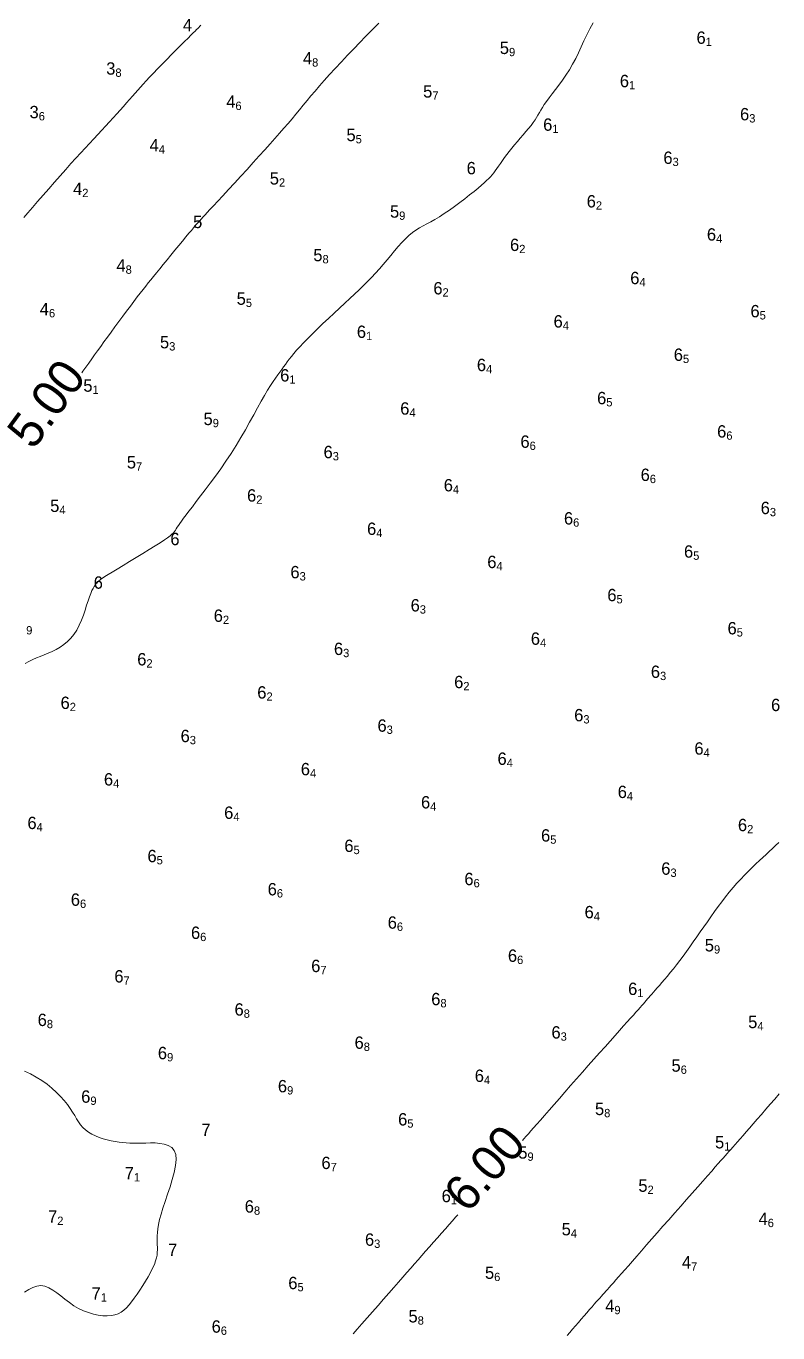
# Model space of a CAD drawing. Header units: millimetres. Extents: x 784883 to 785608, y 628235 to 628806.
# Drawn here: x 785416.4 to 785459, y 628524.9 to 628599 of the extents above; entities that cross this region are included whole.
import ezdxf
from ezdxf.enums import TextEntityAlignment as Align

# ---------------------------------------------------------------- set-up
doc = ezdxf.new("R2010")
doc.units = ezdxf.units.MM
for name, color, linetype in [('4_00', 5, 'Continuous'), ('5_00', 252, 'Continuous'), ('6_00', 255, 'Continuous'), ('7_00', 255, 'Continuous')]:
    doc.layers.add(name, color=color, linetype=linetype)
doc.layers.add('Soundings', color=7, linetype='Continuous', true_color=0x000000)

msp = doc.modelspace()

# ---------------------------------------------------------------- linework, layer by layer
at = {"layer": '4_00', "color": 5, "linetype": 'Continuous', "lineweight": 0, "true_color": 0x1b0fee, "flags": 128}
msp.add_lwpolyline([(785416.234, 628588.127), (785416.463, 628588.392), (785416.726, 628588.695), (785417.016, 628589.029), (785417.325, 628589.384), (785417.647, 628589.751), (785417.973, 628590.123), (785418.296, 628590.489), (785418.61, 628590.842), (785418.908, 628591.174), (785419.191, 628591.486), (785419.46, 628591.78), (785419.716, 628592.058), (785419.962, 628592.324), (785420.2, 628592.58), (785420.43, 628592.828), (785420.655, 628593.07), (785420.876, 628593.309), (785421.092, 628593.544), (785421.302, 628593.773), (785421.506, 628593.997), (785421.703, 628594.214), (785421.89, 628594.423), (785422.069, 628594.623), (785422.237, 628594.813), (785422.394, 628594.993), (785422.545, 628595.166), (785422.695, 628595.337), (785422.847, 628595.51), (785423.007, 628595.689), (785423.18, 628595.879), (785423.371, 628596.084), (785423.584, 628596.309), (785423.821, 628596.555), (785424.078, 628596.817), (785424.345, 628597.088), (785424.615, 628597.359), (785424.879, 628597.624), (785425.13, 628597.873), (785425.358, 628598.1), (785425.555, 628598.297), (785425.717, 628598.458), (785425.846, 628598.587), (785425.949, 628598.691), (785426.032, 628598.774), (785426.1, 628598.843), (785426.162, 628598.904), (785426.221, 628598.962), (785426.285, 628599.024)], dxfattribs=at)
at = {"layer": '5_00', "color": 252, "linetype": 'Continuous', "lineweight": 0, "true_color": 0x8e919d, "flags": 128}
for points in [[(785419.52, 628579.318), (785419.587, 628579.411), (785419.754, 628579.641), (785419.919, 628579.869), (785420.084, 628580.098), (785420.25, 628580.331), (785420.421, 628580.568), (785420.598, 628580.814), (785420.783, 628581.071), (785420.979, 628581.341), (785421.186, 628581.625), (785421.403, 628581.92), (785421.624, 628582.22), (785421.847, 628582.52), (785422.066, 628582.814), (785422.279, 628583.098), (785422.482, 628583.366), (785422.67, 628583.613), (785422.841, 628583.836), (785422.999, 628584.039), (785423.148, 628584.229), (785423.294, 628584.412), (785423.441, 628584.594), (785423.595, 628584.783), (785423.76, 628584.985), (785423.942, 628585.206), (785424.142, 628585.451), (785424.358, 628585.714), (785424.582, 628585.986), (785424.808, 628586.261), (785425.029, 628586.53), (785425.24, 628586.785), (785425.433, 628587.019), (785425.602, 628587.223), (785425.742, 628587.391), (785425.856, 628587.527), (785425.946, 628587.633), (785426.016, 628587.715), (785426.07, 628587.776), (785426.11, 628587.822), (785426.141, 628587.855), (785426.165, 628587.882), (785426.186, 628587.904), (785426.205, 628587.924), (785426.222, 628587.942), (785426.237, 628587.959), (785426.252, 628587.974), (785426.266, 628587.99), (785426.281, 628588.006), (785426.296, 628588.024), (785426.314, 628588.044), (785426.339, 628588.072), (785426.378, 628588.114), (785426.436, 628588.179), (785426.52, 628588.271), (785426.636, 628588.397), (785426.791, 628588.565), (785426.989, 628588.78), (785427.236, 628589.046), (785427.523, 628589.357), (785427.842, 628589.703), (785428.184, 628590.073), (785428.539, 628590.459), (785428.899, 628590.85), (785429.253, 628591.237), (785429.593, 628591.61), (785429.911, 628591.961), (785430.207, 628592.292), (785430.485, 628592.603), (785430.745, 628592.899), (785430.992, 628593.182), (785431.226, 628593.454), (785431.45, 628593.717), (785431.666, 628593.976), (785431.878, 628594.231), (785432.089, 628594.487), (785432.303, 628594.747), (785432.526, 628595.014), (785432.76, 628595.292), (785433.011, 628595.584), (785433.284, 628595.894), (785433.581, 628596.225), (785433.906, 628596.579), (785434.251, 628596.947), (785434.605, 628597.321), (785434.959, 628597.69), (785435.302, 628598.046), (785435.625, 628598.379), (785435.917, 628598.678), (785436.168, 628598.936), (785436.371, 628599.144)], [(785459.087, 628538.419), (785458.836, 628538.132), (785458.581, 628537.839), (785458.327, 628537.548), (785458.078, 628537.261), (785457.839, 628536.986), (785457.613, 628536.726), (785457.405, 628536.486), (785457.213, 628536.265), (785457.037, 628536.063), (785456.876, 628535.878), (785456.727, 628535.708), (785456.591, 628535.552), (785456.466, 628535.408), (785456.35, 628535.277), (785456.242, 628535.154), (785456.137, 628535.035), (785456.029, 628534.914), (785455.914, 628534.784), (785455.785, 628534.638), (785455.637, 628534.472), (785455.464, 628534.277), (785455.262, 628534.049), (785455.027, 628533.783), (785454.761, 628533.482), (785454.471, 628533.153), (785454.161, 628532.801), (785453.836, 628532.433), (785453.503, 628532.054), (785453.165, 628531.671), (785452.829, 628531.289), (785452.498, 628530.913), (785452.176, 628530.547), (785451.864, 628530.193), (785451.565, 628529.853), (785451.28, 628529.529), (785451.012, 628529.224), (785450.762, 628528.94), (785450.533, 628528.679), (785450.325, 628528.443), (785450.138, 628528.23), (785449.971, 628528.039), (785449.82, 628527.868), (785449.684, 628527.714), (785449.562, 628527.576), (785449.451, 628527.451), (785449.351, 628527.337), (785449.258, 628527.233), (785449.17, 628527.135), (785449.085, 628527.04), (785449, 628526.945), (785448.911, 628526.845), (785448.817, 628526.739), (785448.714, 628526.623), (785448.599, 628526.492), (785448.471, 628526.346), (785448.331, 628526.186), (785448.181, 628526.015), (785448.024, 628525.834), (785447.863, 628525.648), (785447.698, 628525.459), (785447.533, 628525.27), (785447.371, 628525.083), (785447.213, 628524.9), (785447.06, 628524.724)]]:
    msp.add_lwpolyline(points, dxfattribs=at)
at = {"layer": '6_00', "color": 18, "linetype": 'Continuous', "lineweight": 0, "true_color": 0x000000, "flags": 128}
for points in [[(785416.309, 628562.821), (785416.525, 628562.94), (785416.739, 628563.046), (785416.952, 628563.141), (785417.167, 628563.232), (785417.386, 628563.322), (785417.61, 628563.416), (785417.838, 628563.518), (785418.065, 628563.631), (785418.288, 628563.758), (785418.505, 628563.903), (785418.711, 628564.069), (785418.904, 628564.259), (785419.081, 628564.477), (785419.239, 628564.724), (785419.378, 628564.994), (785419.502, 628565.279), (785419.613, 628565.568), (785419.711, 628565.855), (785419.8, 628566.13), (785419.882, 628566.385), (785419.958, 628566.611), (785420.03, 628566.802), (785420.098, 628566.96), (785420.162, 628567.088), (785420.222, 628567.192), (785420.278, 628567.274), (785420.328, 628567.339), (785420.374, 628567.391), (785420.414, 628567.434), (785420.45, 628567.471), (785420.489, 628567.509), (785420.539, 628567.552), (785420.608, 628567.604), (785420.705, 628567.671), (785420.837, 628567.758), (785421.015, 628567.87), (785421.244, 628568.011), (785421.531, 628568.185), (785421.864, 628568.386), (785422.227, 628568.604), (785422.606, 628568.832), (785422.986, 628569.062), (785423.351, 628569.285), (785423.686, 628569.493), (785423.976, 628569.677), (785424.211, 628569.832), (785424.394, 628569.96), (785424.534, 628570.068), (785424.639, 628570.158), (785424.718, 628570.238), (785424.779, 628570.312), (785424.831, 628570.386), (785424.882, 628570.463), (785424.94, 628570.551), (785425.007, 628570.651), (785425.088, 628570.768), (785425.186, 628570.904), (785425.302, 628571.065), (785425.44, 628571.252), (785425.604, 628571.469), (785425.796, 628571.72), (785426.017, 628572.007), (785426.264, 628572.328), (785426.531, 628572.678), (785426.814, 628573.054), (785427.106, 628573.452), (785427.404, 628573.868), (785427.701, 628574.3), (785427.992, 628574.742), (785428.274, 628575.191), (785428.544, 628575.641), (785428.802, 628576.086), (785429.047, 628576.52), (785429.28, 628576.938), (785429.498, 628577.334), (785429.703, 628577.7), (785429.892, 628578.032), (785430.066, 628578.326), (785430.226, 628578.584), (785430.374, 628578.811), (785430.51, 628579.011), (785430.637, 628579.191), (785430.756, 628579.354), (785430.868, 628579.505), (785430.975, 628579.649), (785431.079, 628579.791), (785431.184, 628579.935), (785431.294, 628580.083), (785431.415, 628580.239), (785431.551, 628580.406), (785431.707, 628580.589), (785431.887, 628580.79), (785432.097, 628581.013), (785432.339, 628581.26), (785432.609, 628581.527), (785432.9, 628581.808), (785433.206, 628582.1), (785433.52, 628582.396), (785433.836, 628582.692), (785434.147, 628582.981), (785434.448, 628583.261), (785434.733, 628583.525), (785435.002, 628583.777), (785435.258, 628584.019), (785435.503, 628584.255), (785435.738, 628584.488), (785435.966, 628584.722), (785436.189, 628584.959), (785436.408, 628585.203), (785436.625, 628585.456), (785436.841, 628585.715), (785437.055, 628585.973), (785437.267, 628586.228), (785437.476, 628586.473), (785437.683, 628586.703), (785437.886, 628586.915), (785438.087, 628587.103), (785438.284, 628587.264), (785438.481, 628587.404), (785438.681, 628587.528), (785438.885, 628587.644), (785439.099, 628587.759), (785439.323, 628587.88), (785439.562, 628588.014), (785439.818, 628588.167), (785440.092, 628588.344), (785440.38, 628588.541), (785440.674, 628588.752), (785440.968, 628588.97), (785441.255, 628589.188), (785441.527, 628589.402), (785441.779, 628589.603), (785442.003, 628589.786), (785442.194, 628589.946), (785442.356, 628590.086), (785442.493, 628590.21), (785442.611, 628590.324), (785442.713, 628590.432), (785442.806, 628590.538), (785442.894, 628590.648), (785442.982, 628590.765), (785443.074, 628590.894), (785443.173, 628591.035), (785443.277, 628591.186), (785443.389, 628591.346), (785443.508, 628591.514), (785443.636, 628591.689), (785443.772, 628591.87), (785443.918, 628592.055), (785444.074, 628592.244), (785444.236, 628592.435), (785444.401, 628592.625), (785444.565, 628592.813), (785444.724, 628592.997), (785444.874, 628593.174), (785445.012, 628593.344), (785445.134, 628593.503), (785445.237, 628593.652), (785445.326, 628593.792), (785445.406, 628593.929), (785445.484, 628594.067), (785445.565, 628594.209), (785445.655, 628594.36), (785445.76, 628594.525), (785445.885, 628594.706), (785446.035, 628594.908), (785446.205, 628595.13), (785446.391, 628595.371), (785446.588, 628595.629), (785446.79, 628595.903), (785446.991, 628596.192), (785447.188, 628596.494), (785447.373, 628596.808), (785447.545, 628597.132), (785447.705, 628597.465), (785447.86, 628597.802), (785448.015, 628598.143), (785448.174, 628598.484), (785448.343, 628598.823), (785448.528, 628599.157)], [(785459.077, 628552.681), (785458.89, 628552.507), (785458.709, 628552.339), (785458.529, 628552.173), (785458.347, 628552.006), (785458.16, 628551.833), (785457.965, 628551.652), (785457.763, 628551.462), (785457.555, 628551.262), (785457.342, 628551.053), (785457.126, 628550.834), (785456.909, 628550.606), (785456.691, 628550.367), (785456.474, 628550.119), (785456.26, 628549.861), (785456.048, 628549.595), (785455.838, 628549.321), (785455.63, 628549.042), (785455.424, 628548.758), (785455.219, 628548.471), (785455.016, 628548.182), (785454.814, 628547.894), (785454.612, 628547.606), (785454.412, 628547.322), (785454.213, 628547.041), (785454.017, 628546.766), (785453.824, 628546.497), (785453.633, 628546.237), (785453.446, 628545.986), (785453.263, 628545.746), (785453.085, 628545.519), (785452.913, 628545.304), (785452.747, 628545.102), (785452.589, 628544.913), (785452.44, 628544.738), (785452.301, 628544.577), (785452.173, 628544.431), (785452.057, 628544.299), (785451.954, 628544.182), (785451.862, 628544.077), (785451.777, 628543.981), (785451.699, 628543.892), (785451.623, 628543.805), (785451.547, 628543.72), (785451.469, 628543.631), (785451.387, 628543.537), (785451.297, 628543.435), (785451.197, 628543.322), (785451.086, 628543.195), (785450.959, 628543.053), (785450.817, 628542.892), (785450.655, 628542.71), (785450.471, 628542.504), (785450.264, 628542.272), (785450.032, 628542.013), (785449.776, 628541.728), (785449.501, 628541.421), (785449.208, 628541.094), (785448.901, 628540.75), (785448.583, 628540.393), (785448.256, 628540.026), (785447.925, 628539.652), (785447.591, 628539.274), (785447.259, 628538.896), (785446.933, 628538.524), (785446.617, 628538.164), (785446.316, 628537.819), (785446.033, 628537.496), (785445.773, 628537.199), (785445.54, 628536.933), (785445.337, 628536.702), (785445.159, 628536.501), (785445.003, 628536.324), (785444.862, 628536.166), (785444.733, 628536.02), (785444.609, 628535.88), (785444.527, 628535.787)], [(785440.854, 628531.561), (785440.733, 628531.425), (785440.559, 628531.228), (785440.365, 628531.009), (785440.157, 628530.773), (785439.938, 628530.524), (785439.711, 628530.267), (785439.482, 628530.007), (785439.255, 628529.748), (785439.032, 628529.495), (785438.818, 628529.251), (785438.609, 628529.013), (785438.401, 628528.776), (785438.19, 628528.536), (785437.972, 628528.287), (785437.742, 628528.026), (785437.497, 628527.746), (785437.231, 628527.445), (785436.944, 628527.118), (785436.641, 628526.774), (785436.329, 628526.42), (785436.016, 628526.065), (785435.711, 628525.719), (785435.421, 628525.39), (785435.154, 628525.087), (785434.917, 628524.819)]]:
    msp.add_lwpolyline(points, dxfattribs=at)
at = {"layer": '7_00', "color": 18, "linetype": 'Continuous', "lineweight": 0, "true_color": 0x000000, "flags": 128}
msp.add_lwpolyline([(785416.268, 628539.712), (785416.612, 628539.555), (785416.943, 628539.376), (785417.258, 628539.178), (785417.555, 628538.964), (785417.833, 628538.739), (785418.089, 628538.508), (785418.323, 628538.274), (785418.531, 628538.042), (785418.713, 628537.815), (785418.868, 628537.598), (785419.002, 628537.391), (785419.12, 628537.195), (785419.231, 628537.01), (785419.34, 628536.836), (785419.454, 628536.674), (785419.581, 628536.524), (785419.726, 628536.386), (785419.895, 628536.26), (785420.086, 628536.147), (785420.293, 628536.046), (785420.512, 628535.957), (785420.739, 628535.879), (785420.969, 628535.813), (785421.198, 628535.758), (785421.42, 628535.714), (785421.635, 628535.68), (785421.842, 628535.656), (785422.046, 628535.64), (785422.252, 628535.631), (785422.461, 628535.627), (785422.679, 628535.627), (785422.908, 628535.631), (785423.153, 628535.636), (785423.414, 628535.64), (785423.683, 628535.637), (785423.95, 628535.617), (785424.203, 628535.572), (785424.431, 628535.495), (785424.623, 628535.376), (785424.769, 628535.208), (785424.858, 628534.982), (785424.881, 628534.694), (785424.849, 628534.353), (785424.771, 628533.972), (785424.66, 628533.566), (785424.528, 628533.146), (785424.386, 628532.726), (785424.247, 628532.32), (785424.122, 628531.941), (785424.02, 628531.599), (785423.941, 628531.294), (785423.882, 628531.022), (785423.841, 628530.778), (785423.815, 628530.56), (785423.801, 628530.364), (785423.796, 628530.187), (785423.798, 628530.023), (785423.804, 628529.871), (785423.81, 628529.725), (785423.812, 628529.582), (785423.808, 628529.437), (785423.792, 628529.285), (785423.761, 628529.124), (785423.711, 628528.947), (785423.64, 628528.752), (785423.543, 628528.536), (785423.424, 628528.301), (785423.289, 628528.055), (785423.14, 628527.802), (785422.982, 628527.549), (785422.82, 628527.3), (785422.659, 628527.061), (785422.502, 628526.838), (785422.352, 628526.635), (785422.207, 628526.454), (785422.063, 628526.295), (785421.914, 628526.158), (785421.758, 628526.045), (785421.59, 628525.956), (785421.405, 628525.891), (785421.2, 628525.851), (785420.972, 628525.835), (785420.723, 628525.845), (785420.459, 628525.879), (785420.185, 628525.938), (785419.904, 628526.021), (785419.623, 628526.127), (785419.345, 628526.257), (785419.075, 628526.411), (785418.817, 628526.585), (785418.57, 628526.772), (785418.331, 628526.961), (785418.1, 628527.14), (785417.874, 628527.299), (785417.65, 628527.427), (785417.428, 628527.514), (785417.204, 628527.548), (785416.978, 628527.524), (785416.748, 628527.447), (785416.513, 628527.329), (785416.274, 628527.181)], dxfattribs=at)

# ---------------------------------------------------------------- texts
at = {"layer": '5_00', "color": 252, "true_color": 0x8e919d}
msp.add_text('5.00', height=2, rotation=53.765, dxfattribs=at).set_placement((785416.769, 628574.887))
at = {"layer": '6_00', "color": 18, "true_color": 0x000000}
msp.add_text('6.00', height=2, rotation=49.001, dxfattribs=at).set_placement((785441.418, 628531.6))
at = {"layer": 'Soundings', "color": 92, "true_color": 0x00c000}
for s, p in [('4', (785425.78, 628599.03, 3.95)), ('3', (785421.43, 628596.57, 3.77)), ('3', (785417.08, 628594.1, 3.57))]:
    msp.add_text(s, height=0.7, dxfattribs=at).set_placement(p, align=Align.MIDDLE_RIGHT)
at = {"layer": 'Soundings', "color": 18, "true_color": 0x000000}
for s, p in [('6', (785454.92, 628598.32, 6.14)), ('5', (785443.76, 628597.74, 5.85)), ('6', (785450.57, 628595.86, 6.12)), ('5', (785439.41, 628595.27, 5.66)), ('6', (785446.22, 628593.39, 6.05)), ('6', (785457.39, 628593.98, 6.28)), ('6', (785453.04, 628591.51, 6.25)), ('6', (785441.88, 628590.92, 5.96)), ('6', (785448.69, 628589.04, 6.22)), ('5', (785437.53, 628588.46, 5.93)), ('6', (785455.51, 628587.16, 6.39)), ('5', (785433.18, 628585.99, 5.8)), ('6', (785444.34, 628586.57, 6.16)), ('6', (785451.16, 628584.69, 6.36)), ('6', (785439.99, 628584.11, 6.22)), ('5', (785428.83, 628583.52, 5.54)), ('6', (785457.98, 628582.81, 6.53)), ('6', (785435.65, 628581.64, 6.14)), ('6', (785446.81, 628582.23, 6.36)), ('6', (785453.63, 628580.34, 6.5)), ('6', (785442.46, 628579.76, 6.35)), ('6', (785431.3, 628579.17, 6.06)), ('6', (785449.28, 628577.88, 6.5)), ('6', (785438.11, 628577.29, 6.41)), ('5', (785426.95, 628576.7, 5.85)), ('6', (785456.09, 628575.99, 6.59)), ('6', (785444.93, 628575.41, 6.56)), ('5', (785422.6, 628574.24, 5.67)), ('6', (785433.76, 628574.82, 6.29)), ('6', (785451.75, 628573.53, 6.61)), ('6', (785440.58, 628572.94, 6.43)), ('6', (785429.42, 628572.36, 6.17)), ('6', (785458.56, 628571.65, 6.27)), ('6', (785436.23, 628570.47, 6.37)), ('6', (785447.4, 628571.06, 6.58)), ('6', (785425.07, 628569.89, 6.04)), ('6', (785454.21, 628569.18, 6.49)), ('6', (785443.05, 628568.59, 6.38)), ('6', (785431.88, 628568.01, 6.25)), ('6', (785420.72, 628567.42, 6.03)), ('6', (785449.86, 628566.71, 6.45)), ('6', (785438.7, 628566.13, 6.32)), ('6', (785427.53, 628565.54, 6.2)), ('6', (785456.68, 628564.83, 6.51)), ('6', (785445.52, 628564.24, 6.38)), ('6', (785423.19, 628563.07, 6.2)), ('6', (785434.35, 628563.66, 6.25)), ('6', (785452.33, 628562.36, 6.34)), ('6', (785441.17, 628561.78, 6.23)), ('6', (785430, 628561.19, 6.24)), ('6', (785418.84, 628560.6, 6.24)), ('6', (785459.15, 628560.48, 6.28)), ('6', (785436.82, 628559.31, 6.3)), ('6', (785447.98, 628559.9, 6.29)), ('6', (785425.65, 628558.72, 6.31)), ('6', (785454.8, 628558.01, 6.35)), ('6', (785443.63, 628557.43, 6.36)), ('6', (785432.47, 628556.84, 6.37)), ('6', (785421.3, 628556.26, 6.38)), ('6', (785439.29, 628554.96, 6.43)), ('6', (785450.45, 628555.55, 6.42)), ('6', (785428.12, 628554.37, 6.44)), ('6', (785416.96, 628553.79, 6.44)), ('6', (785457.27, 628553.67, 6.18)), ('6', (785446.1, 628553.08, 6.49)), ('6', (785423.77, 628551.91, 6.51)), ('6', (785434.94, 628552.49, 6.5)), ('6', (785452.92, 628551.2, 6.29)), ('6', (785441.75, 628550.61, 6.56)), ('6', (785430.59, 628550.03, 6.57)), ('6', (785419.42, 628549.44, 6.58)), ('6', (785448.57, 628548.73, 6.4)), ('6', (785426.24, 628547.56, 6.64)), ('6', (785437.4, 628548.14, 6.64)), ('5', (785455.39, 628546.85, 5.91)), ('6', (785444.22, 628546.26, 6.58)), ('6', (785433.06, 628545.68, 6.71)), ('6', (785421.89, 628545.09, 6.71)), ('6', (785439.87, 628543.8, 6.75)), ('6', (785451.04, 628544.38, 6.09)), ('6', (785428.71, 628543.21, 6.78)), ('6', (785417.54, 628542.62, 6.81)), ('6', (785446.69, 628541.91, 6.26)), ('6', (785435.52, 628541.33, 6.84)), ('6', (785424.36, 628540.74, 6.85)), ('5', (785453.5, 628540.03, 5.57)), ('6', (785442.34, 628539.45, 6.42)), ('6', (785431.17, 628538.86, 6.91)), ('6', (785420.01, 628538.27, 6.92)), ('5', (785449.16, 628537.57, 5.75)), ('7', (785426.83, 628536.39, 6.98)), ('6', (785437.99, 628536.98, 6.52)), ('5', (785444.81, 628535.1, 5.93)), ('6', (785433.64, 628534.51, 6.65)), ('7', (785422.48, 628533.93, 7.05)), ('6', (785440.46, 628532.63, 6.11)), ('6', (785429.29, 628532.04, 6.79)), ('7', (785418.13, 628531.46, 7.19)), ('6', (785436.11, 628530.16, 6.29)), ('7', (785424.94, 628529.58, 6.96)), ('5', (785442.92, 628528.28, 5.59)), ('6', (785431.76, 628527.7, 6.46)), ('7', (785420.6, 628527.11, 7.13)), ('6', (785427.41, 628525.23, 6.64)), ('5', (785438.58, 628525.81, 5.77))]:
    msp.add_text(s, height=0.7, dxfattribs=at).set_placement(p, align=Align.MIDDLE_RIGHT)
for s, p in [('1', (785454.92, 628598.32, 6.14)), ('9', (785443.76, 628597.74, 5.85)), ('7', (785439.41, 628595.27, 5.66)), ('1', (785450.57, 628595.86, 6.12)), ('3', (785457.39, 628593.98, 6.28)), ('1', (785446.22, 628593.39, 6.05)), ('3', (785453.04, 628591.51, 6.25)), ('2', (785448.69, 628589.04, 6.22)), ('9', (785437.53, 628588.46, 5.93)), ('4', (785455.51, 628587.16, 6.39)), ('2', (785444.34, 628586.57, 6.16)), ('8', (785433.18, 628585.99, 5.8)), ('2', (785439.99, 628584.11, 6.22)), ('4', (785451.16, 628584.69, 6.36)), ('5', (785428.83, 628583.52, 5.54)), ('5', (785457.98, 628582.81, 6.53)), ('4', (785446.81, 628582.23, 6.36)), ('1', (785435.65, 628581.64, 6.14)), ('4', (785442.46, 628579.76, 6.35)), ('5', (785453.63, 628580.34, 6.5)), ('1', (785431.3, 628579.17, 6.06)), ('5', (785449.28, 628577.88, 6.5)), ('9', (785426.95, 628576.7, 5.85)), ('4', (785438.11, 628577.29, 6.41)), ('6', (785456.09, 628575.99, 6.59)), ('6', (785444.93, 628575.41, 6.56)), ('3', (785433.76, 628574.82, 6.29)), ('7', (785422.6, 628574.24, 5.67)), ('6', (785451.75, 628573.53, 6.61)), ('2', (785429.42, 628572.36, 6.17)), ('4', (785440.58, 628572.94, 6.43)), ('3', (785458.56, 628571.65, 6.27)), ('6', (785447.4, 628571.06, 6.58)), ('4', (785436.23, 628570.47, 6.37)), ('4', (785443.05, 628568.59, 6.38)), ('5', (785454.21, 628569.18, 6.49)), ('3', (785431.88, 628568.01, 6.25)), ('5', (785449.86, 628566.71, 6.45)), ('3', (785438.7, 628566.13, 6.32)), ('9', (785416.37, 628564.95, 5.85)), ('2', (785427.53, 628565.54, 6.2)), ('4', (785445.52, 628564.24, 6.38)), ('5', (785456.68, 628564.83, 6.51)), ('3', (785434.35, 628563.66, 6.25)), ('2', (785423.19, 628563.07, 6.2)), ('3', (785452.33, 628562.36, 6.34)), ('2', (785430, 628561.19, 6.24)), ('2', (785441.17, 628561.78, 6.23)), ('2', (785418.84, 628560.6, 6.24)), ('3', (785447.98, 628559.9, 6.29)), ('3', (785436.82, 628559.31, 6.3)), ('3', (785425.65, 628558.72, 6.31)), ('4', (785443.63, 628557.43, 6.36)), ('4', (785454.8, 628558.01, 6.35)), ('4', (785432.47, 628556.84, 6.37)), ('4', (785421.3, 628556.26, 6.38)), ('4', (785450.45, 628555.55, 6.42)), ('4', (785439.29, 628554.96, 6.43)), ('4', (785416.96, 628553.79, 6.44)), ('4', (785428.12, 628554.37, 6.44)), ('5', (785446.1, 628553.08, 6.49)), ('2', (785457.27, 628553.67, 6.18)), ('5', (785434.94, 628552.49, 6.5)), ('5', (785423.77, 628551.91, 6.51)), ('3', (785452.92, 628551.2, 6.29)), ('6', (785430.59, 628550.03, 6.57)), ('6', (785441.75, 628550.61, 6.56)), ('6', (785419.42, 628549.44, 6.58)), ('4', (785448.57, 628548.73, 6.4)), ('6', (785437.4, 628548.14, 6.64)), ('6', (785426.24, 628547.56, 6.64)), ('9', (785455.39, 628546.85, 5.91)), ('7', (785433.06, 628545.68, 6.71)), ('6', (785444.22, 628546.26, 6.58)), ('7', (785421.89, 628545.09, 6.71)), ('1', (785451.04, 628544.38, 6.09)), ('8', (785439.87, 628543.8, 6.75)), ('8', (785417.54, 628542.62, 6.81)), ('8', (785428.71, 628543.21, 6.78)), ('3', (785446.69, 628541.91, 6.26)), ('8', (785435.52, 628541.33, 6.84)), ('9', (785424.36, 628540.74, 6.85)), ('6', (785453.5, 628540.03, 5.57)), ('4', (785442.34, 628539.45, 6.42)), ('9', (785420.01, 628538.27, 6.92)), ('9', (785431.17, 628538.86, 6.91)), ('8', (785449.16, 628537.57, 5.75)), ('5', (785437.99, 628536.98, 6.52)), ('7', (785433.64, 628534.51, 6.65)), ('9', (785444.81, 628535.1, 5.93)), ('1', (785422.48, 628533.93, 7.05)), ('1', (785440.46, 628532.63, 6.11)), ('8', (785429.29, 628532.04, 6.79)), ('2', (785418.13, 628531.46, 7.19)), ('3', (785436.11, 628530.16, 6.29)), ('6', (785442.92, 628528.28, 5.59)), ('1', (785420.6, 628527.11, 7.13)), ('5', (785431.76, 628527.7, 6.46)), ('8', (785438.58, 628525.81, 5.77)), ('6', (785427.41, 628525.23, 6.64))]:
    msp.add_text(s, height=0.472, dxfattribs=at).set_placement(p, align=Align.TOP_LEFT)
at = {"layer": 'Soundings', "color": 214, "true_color": 0x8c1b96}
for p in [(785432.59, 628597.15, 4.82), (785428.24, 628594.69, 4.61), (785422.01, 628585.4, 4.82), (785417.66, 628582.93, 4.56), (785458.44, 628531.34, 4.55), (785454.09, 628528.87, 4.72), (785449.74, 628526.4, 4.9)]:
    msp.add_text('4', height=0.7, dxfattribs=at).set_placement(p, align=Align.MIDDLE_RIGHT)
for s, p in [('8', (785432.59, 628597.15, 4.82)), ('6', (785428.24, 628594.69, 4.61)), ('8', (785422.01, 628585.4, 4.82)), ('6', (785417.66, 628582.93, 4.56)), ('6', (785458.44, 628531.34, 4.55)), ('7', (785454.09, 628528.87, 4.72)), ('9', (785449.74, 628526.4, 4.9))]:
    msp.add_text(s, height=0.472, dxfattribs=at).set_placement(p, align=Align.TOP_LEFT)
at = {"layer": 'Soundings', "color": 92, "true_color": 0x00c000}
for s, p in [('8', (785421.43, 628596.57, 3.77)), ('6', (785417.08, 628594.1, 3.57))]:
    msp.add_text(s, height=0.472, dxfattribs=at).set_placement(p, align=Align.TOP_LEFT)
at = {"layer": 'Soundings', "color": 252, "true_color": 0x8e919d}
for p in [(785435.06, 628592.8, 5.48), (785430.71, 628590.34, 5.21), (785426.36, 628587.87, 5.02), (785424.48, 628581.05, 5.34), (785420.13, 628578.59, 5.11), (785418.25, 628571.77, 5.44), (785457.85, 628542.5, 5.39), (785455.97, 628535.68, 5.06), (785451.62, 628533.22, 5.24), (785447.27, 628530.75, 5.42)]:
    msp.add_text('5', height=0.7, dxfattribs=at).set_placement(p, align=Align.MIDDLE_RIGHT)
at = {"layer": 'Soundings', "color": 5, "true_color": 0x1b0fee}
for p in [(785423.89, 628592.22, 4.38), (785419.55, 628589.75, 4.19)]:
    msp.add_text('4', height=0.7, dxfattribs=at).set_placement(p, align=Align.MIDDLE_RIGHT)
at = {"layer": 'Soundings', "color": 252, "true_color": 0x8e919d}
for s, p in [('5', (785435.06, 628592.8, 5.48)), ('2', (785430.71, 628590.34, 5.21)), ('3', (785424.48, 628581.05, 5.34)), ('1', (785420.13, 628578.59, 5.11)), ('4', (785418.25, 628571.77, 5.44)), ('4', (785457.85, 628542.5, 5.39)), ('1', (785455.97, 628535.68, 5.06)), ('2', (785451.62, 628533.22, 5.24)), ('4', (785447.27, 628530.75, 5.42))]:
    msp.add_text(s, height=0.472, dxfattribs=at).set_placement(p, align=Align.TOP_LEFT)
at = {"layer": 'Soundings', "color": 5, "true_color": 0x1b0fee}
for s, p in [('4', (785423.89, 628592.22, 4.38)), ('2', (785419.55, 628589.75, 4.19))]:
    msp.add_text(s, height=0.472, dxfattribs=at).set_placement(p, align=Align.TOP_LEFT)

doc.saveas('drawing.dxf')
